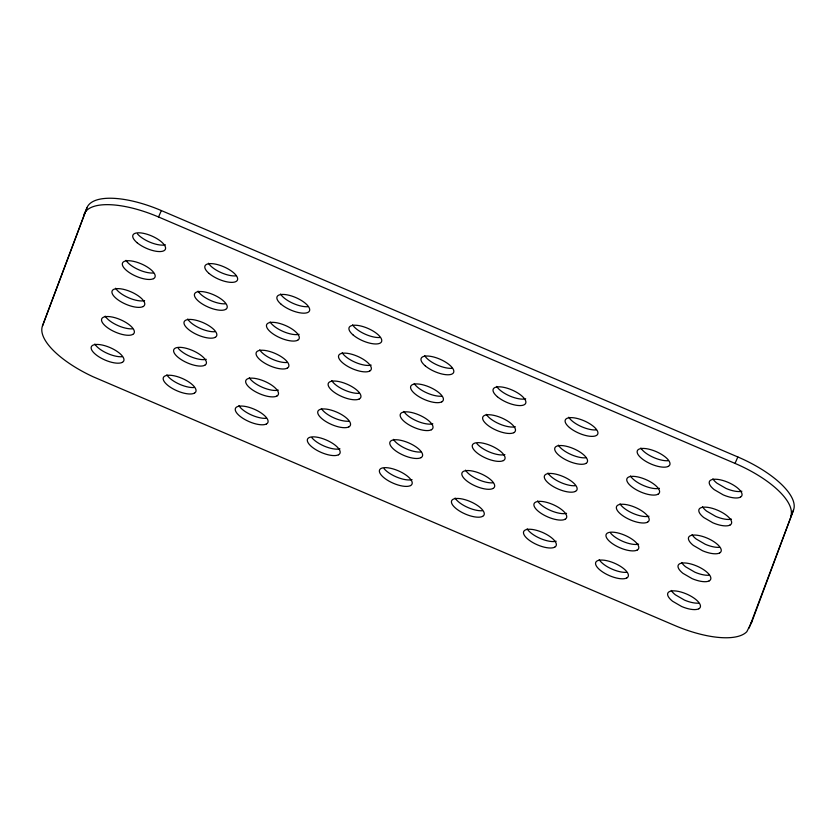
<?xml version="1.0" encoding="UTF-8"?>
<svg xmlns="http://www.w3.org/2000/svg" width="836" height="836" viewBox="0 0 836 836"><rect width="100%" height="100%" fill="white"/><g stroke="black" fill="none" stroke-linecap="round" stroke-linejoin="round"><path stroke-width="1.25" d="M42.469 325.967L86.871 207.955A70.799 26.867 23.6 0 1 161.348 210.567L737.843 456.968A70.799 26.867 23.6 0 1 793.531 510.002L751.93 621.618L746.861 631.64A70.82 26.877 23.6 0 1 674.642 625.443L93.078 376.754A70.82 26.877 23.6 0 1 42.469 325.967L86.871 207.955M749.119 628.055L793.531 510.002M84.07 214.361A70.799 26.867 23.6 0 1 158.547 216.984L161.348 210.567M790.72 516.429A70.799 26.867 23.6 0 0 735.032 463.405L737.843 456.968M751.93 621.618L750.77 623.792M158.547 216.984L735.032 463.405M525.698 398.824A17.702 6.719 23.6 0 1 509.918 396.065A17.702 6.719 23.6 0 1 496.699 386.431M741.877 491.234A17.702 6.719 23.6 0 1 726.097 488.475L716.985 483.187A17.702 6.719 23.6 0 1 712.878 478.84M165.392 244.812A17.702 6.719 23.6 0 1 137.417 233.829M235.804 275.89A17.702 6.719 23.6 0 1 208.457 263.225M307.867 306.687A17.702 6.719 23.6 0 1 280.52 294.021M731.479 519.146A17.702 6.719 23.6 0 1 715.7 516.387L706.577 511.089A17.702 6.719 23.6 0 1 702.48 506.741M379.931 337.493A17.702 6.719 23.6 0 1 352.583 324.828M659.416 488.339A17.702 6.719 23.6 0 1 643.636 485.58L641.118 484.42A17.702 6.719 23.6 0 1 630.417 475.945M451.983 368.3A17.702 6.719 23.6 0 1 424.636 355.634M432.839 423.842A17.702 6.719 23.6 0 1 417.06 421.083L414.541 419.912A17.702 6.719 23.6 0 1 403.84 411.437M359.125 393.307A17.702 6.719 23.6 0 1 344.996 390.276L342.478 389.116A17.702 6.719 23.6 0 1 331.777 380.641M287.072 362.5A17.702 6.719 23.6 0 1 272.933 359.47L270.415 358.31A17.702 6.719 23.6 0 1 259.714 349.835M299.121 334.327A17.702 6.719 23.6 0 1 283.331 331.568L280.823 330.398A17.702 6.719 23.6 0 1 270.122 321.933M371.174 365.123A17.702 6.719 23.6 0 1 355.394 362.375L352.876 361.204A17.702 6.719 23.6 0 1 342.175 352.729M515.3 426.736A17.702 6.719 23.6 0 1 499.52 423.977L497.002 422.807A17.702 6.719 23.6 0 1 486.301 414.342M668.173 460.709A17.702 6.719 23.6 0 1 654.034 457.679L651.516 456.508A17.702 6.719 23.6 0 1 640.825 448.033M441.586 396.201A17.702 6.719 23.6 0 1 427.457 393.171L424.939 392.011A17.702 6.719 23.6 0 1 414.238 383.536M225.406 303.792A17.702 6.719 23.6 0 1 211.278 300.761L208.76 299.601A17.702 6.719 23.6 0 1 198.059 291.127M585.712 457.804A17.702 6.719 23.6 0 1 571.573 454.774L569.055 453.614A17.702 6.719 23.6 0 1 558.364 445.139M596.11 429.903A17.702 6.719 23.6 0 1 568.762 417.237M153.343 272.996A17.702 6.719 23.6 0 1 139.215 269.965L136.696 268.795A17.702 6.719 23.6 0 1 125.996 260.33M504.892 454.638A17.702 6.719 23.6 0 1 489.112 451.879L486.594 450.719A17.702 6.719 23.6 0 1 476.917 443.655M649.018 516.24A17.702 6.719 23.6 0 1 633.239 513.492L630.72 512.322A17.702 6.719 23.6 0 1 620.019 503.847M144.597 300.626A17.702 6.719 23.6 0 1 128.817 297.867L126.299 296.707A17.702 6.719 23.6 0 1 115.598 288.232M215.009 331.704A17.702 6.719 23.6 0 1 200.87 328.673L198.362 327.503A17.702 6.719 23.6 0 1 187.661 319.038M719.43 547.319A17.702 6.719 23.6 0 1 705.291 544.288L696.179 539.001A17.702 6.719 23.6 0 1 692.083 534.653M575.304 485.716A17.702 6.719 23.6 0 1 561.175 482.685L558.657 481.515A17.702 6.719 23.6 0 1 547.956 473.051M709.022 575.231A17.702 6.719 23.6 0 1 694.894 572.2L685.781 566.902A17.702 6.719 23.6 0 1 681.674 562.555M206.252 359.334A17.702 6.719 23.6 0 1 190.472 356.575L187.954 355.415A17.702 6.719 23.6 0 1 178.277 348.351M638.62 544.152A17.702 6.719 23.6 0 1 622.83 541.394L620.322 540.223A17.702 6.719 23.6 0 1 610.635 533.169M339.97 448.848A17.702 6.719 23.6 0 1 324.19 446.09L321.672 444.919A17.702 6.719 23.6 0 1 311.995 437.865M122.15 356.711A17.702 6.719 23.6 0 1 108.011 353.68L105.493 352.52A17.702 6.719 23.6 0 1 94.802 344.045M266.266 418.313A17.702 6.719 23.6 0 1 252.138 415.283L249.619 414.123A17.702 6.719 23.6 0 1 238.918 405.648M566.557 513.346A17.702 6.719 23.6 0 1 550.778 510.587L548.259 509.427A17.702 6.719 23.6 0 1 537.558 500.952M132.548 328.809A17.702 6.719 23.6 0 1 118.409 325.779L115.901 324.608A17.702 6.719 23.6 0 1 105.2 316.133M698.624 603.132A17.702 6.719 23.6 0 1 684.496 600.102L675.383 594.814A17.702 6.719 23.6 0 1 671.277 590.467M412.033 479.645A17.702 6.719 23.6 0 1 396.254 476.896L393.735 475.726A17.702 6.719 23.6 0 1 384.058 468.672M194.203 387.517A17.702 6.719 23.6 0 1 180.074 384.487L177.556 383.316A17.702 6.719 23.6 0 1 166.855 374.841M626.561 572.326A17.702 6.719 23.6 0 1 612.433 569.295L609.914 568.135A17.702 6.719 23.6 0 1 599.213 559.66M556.159 541.258A17.702 6.719 23.6 0 1 540.37 538.499L537.861 537.329A17.702 6.719 23.6 0 1 527.161 528.864M492.843 482.821A17.702 6.719 23.6 0 1 478.714 479.791L476.196 478.62A17.702 6.719 23.6 0 1 465.495 470.145M482.445 510.723A17.702 6.719 23.6 0 1 468.317 507.692L465.798 506.532A17.702 6.719 23.6 0 1 455.097 498.057M420.79 452.015A17.702 6.719 23.6 0 1 406.651 448.984L404.133 447.824A17.702 6.719 23.6 0 1 393.442 439.349M348.727 421.208A17.702 6.719 23.6 0 1 334.599 418.188L332.08 417.018A17.702 6.719 23.6 0 1 321.379 408.543M278.315 390.14A17.702 6.719 23.6 0 1 262.535 387.381L260.017 386.211A17.702 6.719 23.6 0 1 249.316 377.747M153.5 278.66L152.183 279.151A17.702 6.719 23.6 0 1 136.404 276.392L133.885 275.232A17.702 6.719 23.6 0 1 125.327 261.031L126.967 260.759A17.702 6.719 23.6 0 1 138.525 262.786L141.106 263.789A17.702 6.719 23.6 0 1 153.5 278.66M143.102 306.561L141.786 307.052A17.702 6.719 23.6 0 1 126.006 304.304L123.488 303.134A17.702 6.719 23.6 0 1 114.919 288.942L116.57 288.671A17.702 6.719 23.6 0 1 128.127 290.688L130.698 291.701A17.702 6.719 23.6 0 1 143.102 306.561M132.705 334.463L131.388 334.964A17.702 6.719 23.6 0 1 115.608 332.205L113.09 331.046A17.702 6.719 23.6 0 1 104.521 316.844L106.172 316.572A17.702 6.719 23.6 0 1 117.73 318.589L120.3 319.603A17.702 6.719 23.6 0 1 132.705 334.463M225.563 309.456L224.247 309.957A17.702 6.719 23.6 0 1 208.467 307.199L205.949 306.028A17.702 6.719 23.6 0 1 197.38 291.837L199.031 291.565A17.702 6.719 23.6 0 1 210.588 293.582L213.159 294.596A17.702 6.719 23.6 0 1 225.563 309.456M122.296 362.375L120.98 362.866A17.702 6.719 23.6 0 1 105.2 360.117L102.692 358.947A17.702 6.719 23.6 0 1 94.123 344.756L95.764 344.484A17.702 6.719 23.6 0 1 107.322 346.501L109.903 347.515A17.702 6.719 23.6 0 1 122.296 362.375M215.165 337.368L213.849 337.859A17.702 6.719 23.6 0 1 198.069 335.1L195.551 333.94A17.702 6.719 23.6 0 1 186.982 319.739L188.633 319.467A17.702 6.719 23.6 0 1 200.191 321.494L202.761 322.497A17.702 6.719 23.6 0 1 215.165 337.368M204.757 365.269L203.441 365.771A17.702 6.719 23.6 0 1 187.661 363.012L185.143 361.842A17.702 6.719 23.6 0 1 176.584 347.651L178.225 347.379A17.702 6.719 23.6 0 1 189.782 349.396L192.364 350.409A17.702 6.719 23.6 0 1 204.757 365.269M297.626 340.262L296.31 340.754A17.702 6.719 23.6 0 1 280.53 337.995L278.012 336.835A17.702 6.719 23.6 0 1 269.443 322.644L271.094 322.372A17.702 6.719 23.6 0 1 282.652 324.389L285.222 325.392A17.702 6.719 23.6 0 1 297.626 340.262M194.36 393.181L193.043 393.672A17.702 6.719 23.6 0 1 177.263 390.914L174.745 389.754A17.702 6.719 23.6 0 1 166.176 375.552L167.827 375.28A17.702 6.719 23.6 0 1 179.385 377.297L181.966 378.311A17.702 6.719 23.6 0 1 194.36 393.181M287.218 368.164L285.902 368.666A17.702 6.719 23.6 0 1 270.122 365.907L267.604 364.736A17.702 6.719 23.6 0 1 259.045 350.545L260.686 350.274A17.702 6.719 23.6 0 1 272.243 352.29L274.825 353.304A17.702 6.719 23.6 0 1 287.218 368.164M276.82 396.076L275.504 396.567A17.702 6.719 23.6 0 1 259.724 393.808L257.206 392.648A17.702 6.719 23.6 0 1 248.637 378.457L250.288 378.175A17.702 6.719 23.6 0 1 261.846 380.202L264.416 381.206A17.702 6.719 23.6 0 1 276.82 396.076M369.679 371.059L368.362 371.56A17.702 6.719 23.6 0 1 352.583 368.801L350.065 367.641A17.702 6.719 23.6 0 1 341.506 353.44L343.147 353.168A17.702 6.719 23.6 0 1 354.704 355.185L357.285 356.199A17.702 6.719 23.6 0 1 369.679 371.059M266.423 423.977L265.106 424.479A17.702 6.719 23.6 0 1 249.327 421.72L246.808 420.55A17.702 6.719 23.6 0 1 238.239 406.359L239.89 406.087A17.702 6.719 23.6 0 1 251.448 408.104L254.019 409.117A17.702 6.719 23.6 0 1 266.423 423.977M359.281 398.971L357.965 399.462A17.702 6.719 23.6 0 1 342.185 396.713L339.667 395.543A17.702 6.719 23.6 0 1 331.098 381.352L332.749 381.08A17.702 6.719 23.6 0 1 344.307 383.097L346.877 384.111A17.702 6.719 23.6 0 1 359.281 398.971M348.884 426.872L347.567 427.374A17.702 6.719 23.6 0 1 331.787 424.615L329.269 423.444A17.702 6.719 23.6 0 1 320.7 409.253L322.351 408.982A17.702 6.719 23.6 0 1 333.909 410.998L336.48 412.012A17.702 6.719 23.6 0 1 348.884 426.872M441.742 401.865L440.426 402.356A17.702 6.719 23.6 0 1 424.646 399.608L422.128 398.438A17.702 6.719 23.6 0 1 413.559 384.246L415.21 383.975A17.702 6.719 23.6 0 1 426.768 385.992L429.338 387.005A17.702 6.719 23.6 0 1 441.742 401.865M338.486 454.784L337.169 455.275A17.702 6.719 23.6 0 1 321.379 452.516L318.871 451.356A17.702 6.719 23.6 0 1 310.302 437.165L311.953 436.894A17.702 6.719 23.6 0 1 323.511 438.91L326.082 439.914A17.702 6.719 23.6 0 1 338.486 454.784M431.345 429.767L430.028 430.268A17.702 6.719 23.6 0 1 414.248 427.51L411.73 426.35A17.702 6.719 23.6 0 1 403.161 412.148L404.812 411.876A17.702 6.719 23.6 0 1 416.37 413.893L418.94 414.907A17.702 6.719 23.6 0 1 431.345 429.767M420.947 457.679L419.63 458.17A17.702 6.719 23.6 0 1 403.84 455.421L401.332 454.251A17.702 6.719 23.6 0 1 392.763 440.06L394.414 439.788A17.702 6.719 23.6 0 1 405.972 441.805L408.543 442.819A17.702 6.719 23.6 0 1 420.947 457.679M513.806 432.672L512.489 433.163A17.702 6.719 23.6 0 1 496.709 430.404L494.191 429.244A17.702 6.719 23.6 0 1 485.622 415.043L487.273 414.771A17.702 6.719 23.6 0 1 498.831 416.798L501.401 417.801A17.702 6.719 23.6 0 1 513.806 432.672M410.539 485.58L409.222 486.082A17.702 6.719 23.6 0 1 393.442 483.323L390.924 482.153A17.702 6.719 23.6 0 1 382.365 467.961L384.006 467.69A17.702 6.719 23.6 0 1 395.564 469.707L398.145 470.72A17.702 6.719 23.6 0 1 410.539 485.58M503.408 460.573L502.081 461.075A17.702 6.719 23.6 0 1 486.301 458.316L483.793 457.146A17.702 6.719 23.6 0 1 475.224 442.955L476.875 442.683A17.702 6.719 23.6 0 1 488.433 444.7L491.004 445.713A17.702 6.719 23.6 0 1 503.408 460.573M493 488.485L491.683 488.976A17.702 6.719 23.6 0 1 475.903 486.218L473.385 485.058A17.702 6.719 23.6 0 1 464.826 470.856L466.467 470.584A17.702 6.719 23.6 0 1 478.025 472.601L480.606 473.615A17.702 6.719 23.6 0 1 493 488.485M585.869 463.468L584.542 463.97A17.702 6.719 23.6 0 1 568.762 461.211L566.254 460.04A17.702 6.719 23.6 0 1 557.685 445.849L559.336 445.578A17.702 6.719 23.6 0 1 570.894 447.594L573.465 448.608A17.702 6.719 23.6 0 1 585.869 463.468M482.602 516.387L481.285 516.878A17.702 6.719 23.6 0 1 465.506 514.13L462.987 512.959A17.702 6.719 23.6 0 1 454.418 498.768L456.069 498.496A17.702 6.719 23.6 0 1 467.627 500.513L470.198 501.527A17.702 6.719 23.6 0 1 482.602 516.387M575.461 491.38L574.144 491.871A17.702 6.719 23.6 0 1 558.364 489.112L555.846 487.952A17.702 6.719 23.6 0 1 547.277 473.761L548.928 473.479A17.702 6.719 23.6 0 1 560.486 475.506L563.067 476.51A17.702 6.719 23.6 0 1 575.461 491.38M668.33 466.363L667.003 466.864A17.702 6.719 23.6 0 1 651.223 464.105L648.715 462.945A17.702 6.719 23.6 0 1 640.146 448.744L641.787 448.472A17.702 6.719 23.6 0 1 653.344 450.489L655.926 451.503A17.702 6.719 23.6 0 1 668.33 466.363M565.063 519.281L563.746 519.783A17.702 6.719 23.6 0 1 547.967 517.024L545.448 515.854A17.702 6.719 23.6 0 1 536.879 501.663L538.53 501.391A17.702 6.719 23.6 0 1 550.088 503.408L552.659 504.421A17.702 6.719 23.6 0 1 565.063 519.281M657.922 494.275L656.605 494.766A17.702 6.719 23.6 0 1 640.825 492.017L638.307 490.847A17.702 6.719 23.6 0 1 629.738 476.656L631.389 476.384A17.702 6.719 23.6 0 1 642.947 478.401L645.528 479.415A17.702 6.719 23.6 0 1 657.922 494.275M554.665 547.193L553.348 547.684A17.702 6.719 23.6 0 1 537.569 544.926L535.05 543.766A17.702 6.719 23.6 0 1 526.481 529.564L528.133 529.293A17.702 6.719 23.6 0 1 539.69 531.32L542.261 532.323A17.702 6.719 23.6 0 1 554.665 547.193M647.524 522.176L646.207 522.678A17.702 6.719 23.6 0 1 630.428 519.919L627.909 518.748A17.702 6.719 23.6 0 1 619.34 504.557L620.991 504.286A17.702 6.719 23.6 0 1 632.549 506.302L635.12 507.316A17.702 6.719 23.6 0 1 647.524 522.176M740.382 497.169L739.066 497.66A17.702 6.719 23.6 0 1 723.286 494.912L714.174 489.614A17.702 6.719 23.6 0 1 712.199 479.55L713.85 479.279A17.702 6.719 23.6 0 1 725.408 481.296L727.989 482.309A17.702 6.719 23.6 0 1 740.382 497.169M637.126 550.088L635.809 550.579A17.702 6.719 23.6 0 1 620.03 547.82L617.511 546.66A17.702 6.719 23.6 0 1 608.942 532.469L610.593 532.198A17.702 6.719 23.6 0 1 622.151 534.214L624.722 535.218A17.702 6.719 23.6 0 1 637.126 550.088M729.985 525.071L728.668 525.572A17.702 6.719 23.6 0 1 712.889 522.813L703.766 517.526A17.702 6.719 23.6 0 1 701.801 507.452L703.452 507.18A17.702 6.719 23.6 0 1 715.01 509.197L717.581 510.211A17.702 6.719 23.6 0 1 729.985 525.071M626.718 577.99L625.401 578.491A17.702 6.719 23.6 0 1 609.622 575.732L607.103 574.562A17.702 6.719 23.6 0 1 598.545 560.371L600.185 560.099A17.702 6.719 23.6 0 1 611.743 562.116L614.324 563.13A17.702 6.719 23.6 0 1 626.718 577.99M719.587 552.983L718.27 553.474A17.702 6.719 23.6 0 1 702.491 550.725L693.368 545.427A17.702 6.719 23.6 0 1 691.403 535.364L693.054 535.092A17.702 6.719 23.6 0 1 704.612 537.109L707.183 538.123A17.702 6.719 23.6 0 1 719.587 552.983M709.179 580.884L707.862 581.386A17.702 6.719 23.6 0 1 692.083 578.627L682.97 573.339A17.702 6.719 23.6 0 1 681.006 563.265L682.646 562.994A17.702 6.719 23.6 0 1 694.204 565.011L696.785 566.024A17.702 6.719 23.6 0 1 709.179 580.884M698.781 608.796L697.464 609.287A17.702 6.719 23.6 0 1 681.685 606.528L672.572 601.241A17.702 6.719 23.6 0 1 670.597 591.177L672.248 590.906A17.702 6.719 23.6 0 1 683.806 592.923L686.377 593.926A17.702 6.719 23.6 0 1 698.781 608.796M353.273 335.111A17.702 6.719 23.6 0 0 381.038 342.446A17.702 6.719 23.6 0 0 361.695 326.218A17.702 6.719 23.6 0 0 353.273 335.111M497.389 396.724A17.702 6.719 23.6 0 0 525.154 404.06A17.702 6.719 23.6 0 0 505.811 387.82A17.702 6.719 23.6 0 0 497.389 396.724M137.094 242.712A17.702 6.719 23.6 0 0 164.859 250.037A17.702 6.719 23.6 0 0 145.516 233.808A17.702 6.719 23.6 0 0 137.094 242.712M209.146 273.508A17.702 6.719 23.6 0 0 236.922 280.844A17.702 6.719 23.6 0 0 217.579 264.615A17.702 6.719 23.6 0 0 209.146 273.508M281.209 304.314A17.702 6.719 23.6 0 0 308.975 311.65A17.702 6.719 23.6 0 0 289.632 295.421A17.702 6.719 23.6 0 0 281.209 304.314M425.325 365.917A17.702 6.719 23.6 0 0 453.102 373.253A17.702 6.719 23.6 0 0 433.759 357.024A17.702 6.719 23.6 0 0 425.325 365.917M569.452 427.52A17.702 6.719 23.6 0 0 597.217 434.856A17.702 6.719 23.6 0 0 577.875 418.627A17.702 6.719 23.6 0 0 569.452 427.52"/></g></svg>
